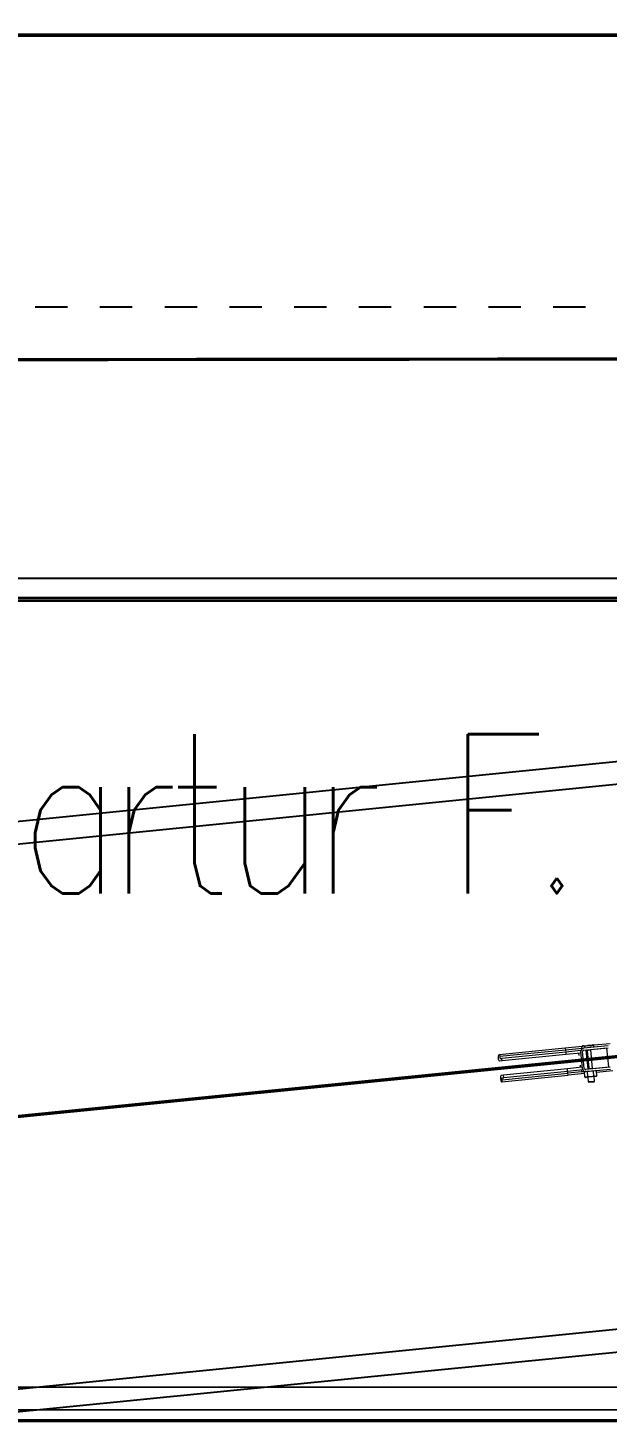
# Model space of a CAD drawing. Header units: millimetres. Extents: x -37020 to 35906, y -101 to 52234.
# Drawn here: x -116.065 to -114.277, y 322.834 to 327.157 of the extents above; entities that cross this region are included whole.
import ezdxf

# ---------------------------------------------------------------- set-up
doc = ezdxf.new("R2010")
doc.units = ezdxf.units.MM
doc.header["$PDMODE"] = 35
doc.header["$PDSIZE"] = 1
for name, pattern in [('CENTROX2', [101.6, 63.5, -12.7, 12.7, -12.7]), ('DASHED2', [0.375, 0.25, -0.125]), ('TRAZO_Y_PUNTO2', [12.7, 6.35, -3.175, 0, -3.175])]:
    doc.linetypes.add(name, pattern=pattern)
for name, color, linetype in [('Catenaria', 2, 'Continuous'), ('Eje unifilar', 4, 'CENTROX2'), ('M0_EQUIPOS', 2, 'Continuous'), ('ME-RIELES', 240, 'TRAZO_Y_PUNTO2'), ('R10', 240, 'Continuous'), ('R11', 240, 'Continuous'), ('unifilar VIAS Ppales', 5, 'DASHED2')]:
    doc.layers.add(name, color=color, linetype=linetype)
doc.styles.add('Romans', font='romans.shx', dxfattribs={"width": 0.8})
doc.styles.add('Romans PF', font='romans.shx', dxfattribs={"width": 0.8})
doc.styles.get("Standard").update_dxf_attribs({"font": 'arial.ttf'})
doc.dimstyles.get("Standard").update_dxf_attribs({"dimtxt": 0.18, "dimasz": 0.18, "dimexe": 0.18, "dimexo": 0.0625, "dimgap": 0.09, "dimtad": 0, "dimtih": 1, "dimtoh": 1, "dimdec": 4, "dimzin": 0, "dimdsep": 46, "dimtxsty": 'Standard', "dimcen": 0.09, "dimadec": 0, "dimazin": 0, "dimtfac": 1, "dimtdec": 4, "dimtofl": 0, "dimtmove": 0, "dimatfit": 3, "dimfxl": 1, "dimtolj": 1, "dimtzin": 0, "dimarcsym": 0})

# ---------------------------------------------------------------- blocks, each defined once
blk = doc.blocks.new('enlace tol')
at = {"layer": 'Eje unifilar'}
for p, q in [((-7125.4, -43306.6, -11480), (6097.6, -44628.9, -11480)), ((-6384.7, -46117.8, -11480), (-565.7, -46117.8, -11480))]:
    blk.add_line(p, q, dxfattribs=at)
blk = doc.blocks.new('A$C3C3C2E3F')
at = {"layer": 'M0_EQUIPOS', "color": 1, "linetype": 'Continuous', "lineweight": 15}
for p, q in [((-21, -1.7), (-21, -104.3)), ((-18, -2.3), (-18, -104.3)), ((-15, -2.9), (-15, -5.1)), ((-15, -5.1), (-11, -5.1)), ((-15, -104.3), (-15, -5.1)), ((-11, -5.1), (-11, -1.7)), ((-11, -104.3), (-11, -5.1)), ((11, -5.1), (11, -1.7)), ((11, -104.3), (11, -5.1)), ((11, -5.1), (15, -5.1)), ((15, -2.9), (15, -5.1)), ((15, -104.3), (15, -5.1)), ((18, -104.3), (18, -2.3)), ((21, -104.3), (21, -1.7)), ((-21, -104.3), (-18, -104.3)), ((-21, -130.1), (-21, -104.3)), ((-18, -104.3), (-15, -104.3)), ((-18, -131), (-18, -104.3)), ((-15, -104.3), (-11, -104.3)), ((-15, -127.7), (-15, -104.3)), ((-11, -127.3), (-11, -104.3)), ((15, -104.3), (11, -104.3)), ((11, -127.3), (11, -104.3)), ((18, -104.3), (15, -104.3)), ((15, -127.7), (15, -104.3)), ((21, -104.3), (18, -104.3)), ((18, -130.1), (18, -104.3)), ((21, -130.2), (21, -104.3)), ((-15, -125.3), (-17.8, -125.3)), ((-17.8, -125.3), (-17.8, -130.9)), ((13, -127.3), (-13, -127.3)), ((-7.5, -124.3), (-11, -124.3)), ((7.5, -124.3), (11, -124.3)), ((-34.1, -134.3), (-35, -135.1)), ((-35, -135.1), (-35, -135.7)), ((-35, -135.7), (-35, -143.5)), ((-35, -143.5), (-34.1, -144.3)), ((-27.1, -134.3), (-34.1, -134.3)), ((-34.1, -134.3), (-34.1, -135)), ((-34.1, -135), (-34.1, -144.3)), ((-34.1, -144.3), (-27.1, -144.3)), ((-26.3, -130.1), (-27.1, -131.3)), ((-27.1, -131.3), (-27.1, -132.4)), ((-27.1, -139.3), (-27.1, -132.4)), ((-27.1, -146.2), (-27.1, -139.3)), ((-27.1, -147.3), (-27.1, -146.2)), ((-27.1, -147.3), (-26.3, -148.5)), ((-26.3, -130.1), (-18.5, -130.1)), ((-26.3, -134.7), (-18.5, -134.7)), ((-26.3, -143.9), (-18.5, -143.9)), ((-26.3, -148.5), (-18.5, -148.5)), ((-21, -173.9), (-21, -148.5)), ((-17.8, -131.2), (-18.5, -130.1)), ((-18.5, -134.7), (-18, -133.6)), ((-18.5, -143.9), (-18, -141.7)), ((-18, -145.2), (-18.5, -143.9)), ((-18.5, -148.5), (-18, -147.6)), ((-18, -132.3), (-18, -170.4)), ((-15, -170.3), (-15, -132.3)), ((-14.5, -131), (-14.5, -136)), ((-14.5, -136), (-13.5, -137.3)), ((-14.5, -136), (14.5, -136)), ((-13.5, -137.3), (-14.5, -142.6)), ((-14.5, -142.6), (-14.5, -168.3)), ((14.5, -142.6), (-14.5, -142.6)), ((13.5, -137.3), (-13.5, -137.3)), ((-13, -130.3), (13, -130.3)), ((13.5, -137.3), (14.5, -136)), ((14.5, -142.6), (13.5, -137.3)), ((14.5, -136), (14.5, -131)), ((14.5, -168.3), (14.5, -142.6)), ((15, -132.3), (15, -170.3)), ((17.5, -130.1), (21, -130.1)), ((18, -170.4), (18, -132.3)), ((18, -134.7), (21, -134.7)), ((18, -143.9), (21, -143.9)), ((18, -148.5), (21, -148.5)), ((21.7, -131.3), (21, -130.1)), ((21, -148.5), (21.7, -147.3)), ((21, -173.9), (21, -148.4)), ((21.7, -132.4), (21.7, -131.3)), ((21.7, -132.4), (21.7, -139.3)), ((21.7, -146.2), (21.7, -139.3)), ((21.7, -147.3), (21.7, -146.2)), ((-14.5, -168.3), (14.5, -168.3))]:
    blk.add_line(p, q, dxfattribs=at)
at = {"layer": 'M0_EQUIPOS', "color": 1, "linetype": 'Continuous', "lineweight": 15, "flags": 128}
for points in [[(-11, -1.7), (-11.2, -1.2), (-11.7, -0.8), (-12.7, -0.4), (-13.9, -0.1), (-15.2, 0), (-16.7, 0), (-18, -0.1), (-19.2, -0.4), (-20.2, -0.8), (-20.8, -1.2), (-21, -1.7)], [(11, -1.7), (11.3, -1.2), (11.8, -0.8), (12.8, -0.4), (14, -0.1), (15.3, 0), (16.8, 0), (18.1, -0.1), (19.3, -0.4), (20.3, -0.8), (20.8, -1.2), (21, -1.7)], [(-21, -1.7), (-20.9, -1.9), (-20.7, -2), (-20.4, -2.2), (-20, -2.3), (-19.5, -2.4), (-19, -2.4), (-18.4, -2.4), (-18, -2.3)], [(-18, -2.3), (-17.5, -2.2), (-17, -2.2), (-16.4, -2.2), (-16, -2.3), (-15.5, -2.4), (-15.2, -2.5), (-15, -2.7), (-15, -2.9)], [(18, -2.3), (17.6, -2.2), (17, -2.2), (16.5, -2.2), (16, -2.3), (15.6, -2.4), (15.3, -2.5), (15.1, -2.7), (15, -2.9)], [(21, -1.7), (21, -1.9), (20.8, -2), (20.5, -2.2), (20, -2.3), (19.6, -2.4), (19, -2.4), (18.5, -2.4), (18, -2.3)]]:
    blk.add_lwpolyline(points, dxfattribs=at)
at = {"layer": 'M0_EQUIPOS', "color": 1, "linetype": 'Continuous', "lineweight": 15}
for centre, radius, start, end in [((-13, -132.3), 5, 90, 180), ((13, -132.3), 5, 360, 90), ((-13, -132.3), 2, 90, 180), ((13, -132.3), 2, 360, 90)]:
    blk.add_arc(centre, radius, start, end, dxfattribs=at)
for points, knots in [([(-27.1, -132.4), (-27.1, -132.3), (-27, -131.9), (-26.9, -131.1), (-26.5, -130.4), (-26.3, -130.1)], [0, 0, 0, 0, 0.0700772, 0.5307516, 1, 1, 1, 1]), ([(-26.3, -134.7), (-26.5, -134.3), (-26.9, -133.5), (-27, -132.8), (-27.1, -132.4)], [0, 0, 0, 0, 0.495437, 1, 1, 1, 1]), ([(-27.1, -139.3), (-27.1, -139.2), (-27, -138.4), (-26.9, -136.8), (-26.5, -135.4), (-26.3, -134.7)], [0, 0, 0, 0, 0.070082, 0.530784, 1, 1, 1, 1]), ([(-26.3, -143.9), (-26.5, -143.2), (-26.9, -141.7), (-27, -140.1), (-27.1, -139.3)], [0, 0, 0, 0, 0.495458, 1, 1, 1, 1]), ([(-27.1, -146.2), (-27, -146), (-27, -145.2), (-26.6, -144.5), (-26.3, -143.9)], [0, 0, 0, 0, 0.268647, 1, 1, 1, 1]), ([(-26.3, -148.5), (-26.4, -148.3), (-26.9, -147.6), (-27, -146.8), (-27.1, -146.2)], [0, 0, 0, 0, 0.257588, 1, 1, 1, 1]), ([(-17.8, -131.7), (-17.9, -131.5), (-18, -131), (-18.3, -130.4), (-18.5, -130.1)], [0, 0, 0, 0, 0.3575199, 1, 1, 1, 1]), ([(-18, -137), (-18, -136.9), (-18, -136.1), (-18.3, -135.4), (-18.5, -134.7)], [0, 0, 0, 0, 0.070203, 1, 1, 1, 1]), ([(-18.5, -148.5), (-18.4, -148.3), (-18.1, -147.9), (-18, -147.4), (-18, -147.1)], [0, 0, 0, 0, 0.402975, 1, 1, 1, 1]), ([(21, -130.1), (21, -130.2), (21.5, -131), (21.6, -131.7), (21.7, -132.4)], [0, 0, 0, 0, 0.188731, 1, 1, 1, 1]), ([(21.7, -132.4), (21.7, -132.5), (21.6, -133.3), (21.3, -134.1), (21, -134.7)], [0, 0, 0, 0, 0.214381, 1, 1, 1, 1]), ([(21, -134.7), (21.2, -135.4), (21.6, -136.9), (21.6, -138.5), (21.7, -139.3)], [0, 0, 0, 0, 0.495458, 1, 1, 1, 1]), ([(21.7, -139.3), (21.7, -139.4), (21.7, -140.2), (21.5, -141.8), (21.1, -143.2), (21, -143.9)], [0, 0, 0, 0, 0.070085, 0.530776, 1, 1, 1, 1]), ([(21, -143.9), (21.2, -144.3), (21.6, -145), (21.6, -145.8), (21.7, -146.2)], [0, 0, 0, 0, 0.495449, 1, 1, 1, 1]), ([(21.7, -146.2), (21.7, -146.3), (21.7, -146.7), (21.5, -147.5), (21.1, -148.2), (21, -148.5)], [0, 0, 0, 0, 0.070094, 0.530744, 1, 1, 1, 1])]:
    blk.add_open_spline(points, degree=3, knots=knots, dxfattribs=at)
blk = doc.blocks.new('*D247')
at = {"layer": 'Defpoints', "color": 0, "transparency": 16777216}
for p in [(-88.7321, 326.8498), (-88.665, 326.1783), (-136.0816, 321.442)]:
    blk.add_point(p, dxfattribs=at)
at = {"layer": 'Catenaria', "color": 3, "linetype": 'Continuous', "transparency": 16777216, "insert": (-113.2737, 324.7753), "char_height": 0.5, "attachment_point": 5, "rotation": 5.7041, "style": 'Romans'}
blk.add_mtext('\\A1;47.65', dxfattribs=at)

msp = doc.modelspace()

# ---------------------------------------------------------------- linework, layer by layer
at = {"layer": 'Catenaria', "color": 90, "ltscale": 0.1, "const_width": 0.01}
msp.add_lwpolyline([(35.4671, 326.1598), (3.6915, 326.4902), (-52.028, 326.0948), (-107.422, 326.1418), (-158.8545, 326.0848), (-218.2988, 326.4057), (-282.0636, 326.3956), (-282.0636, 326.3956), (-342.3255, 328.5674)], dxfattribs=at)
at = {"layer": 'Catenaria', "linetype": 'Continuous', "const_width": 0.01, "elevation": -11.48}
msp.add_lwpolyline([(-155.9846, 319.8044), (-69.0733, 328.4957)], dxfattribs=at)
at = {"layer": 'ME-RIELES', "color": 8, "ltscale": 0.1, "const_width": 0.01, "elevation": 0.2291}
for points in [[(-342.3628, 327.1461), (58.431, 327.1276)], [(-342.3687, 325.4056), (58.431, 325.3871)]]:
    msp.add_lwpolyline(points, dxfattribs=at)
at = {"layer": 'ME-RIELES', "color": 8, "ltscale": 0.1, "const_width": 0.01}
msp.add_lwpolyline([(-342.2865, 322.8635), (59.3197, 322.8449)], dxfattribs=at)
at = {"layer": 'unifilar VIAS Ppales', "color": 251, "linetype": 'Continuous', "ltscale": 10}
for p, q in [((-110.3165, 327.1319, -11.48), (-124.644, 327.1319, -11.48)), ((-110.3165, 325.4559, -11.48), (-124.644, 325.4559, -11.48)), ((-110.3165, 325.386, -11.48), (-124.644, 325.386, -11.48)), ((-124.6155, 322.9639, -11.48), (-85.7477, 322.9374, -11.48)), ((-124.6156, 322.894, -11.48), (-85.7478, 322.8676, -11.48))]:
    msp.add_line(p, q, dxfattribs=at)
at = {"layer": 'unifilar VIAS Ppales', "color": 251, "linetype": 'Continuous', "ltscale": 10, "elevation": -11.48}
for points in [[(-149.0357, 322.9035, 0.024862), (-119.2742, 324.3879), (-106.0512, 325.7102, -0.024923), (-76.1091, 327.2037)], [(-149.0357, 322.8337, 0.024862), (-119.2672, 324.3184), (-106.0442, 325.6407, -0.024923), (-76.1091, 327.1338)], [(-149.0355, 321.1576, 0.024862), (-119.1005, 322.6506), (-105.8774, 323.973, -0.024923), (-76.1091, 325.4577)], [(-149.0355, 321.0877, 0.024862), (-119.0936, 322.5811), (-105.8705, 323.9035, -0.024923), (-76.1091, 325.3879)]]:
    msp.add_lwpolyline(points, format="xyb", dxfattribs=at)
at = {"layer": 'unifilar VIAS Ppales', "ltscale": 10, "elevation": -11.48}
msp.add_lwpolyline([(-149.0356, 321.9956, 0.024862), (-119.1839, 323.4845), (-105.9608, 324.8069, -0.024923), (-76.1091, 326.2958)], format="xyb", dxfattribs=at)

# ---------------------------------------------------------------- block references
at = {"layer": 'Catenaria', "color": 1, "ltscale": 4, "xscale": 0.001999999999955285, "yscale": 0.001999999999955285, "zscale": 0.001999999999955285, "rotation": 95.71071265088749}
msp.add_blockref('A$C3C3C2E3F', (-114.609, 323.9419, -11.48), dxfattribs=at)
at = {"layer": 'R10', "linetype": 'Continuous', "xscale": -0.001, "yscale": 0.001, "zscale": 0.001, "rotation": 180}
msp.add_blockref('enlace tol', (-112.0584, 280.178), dxfattribs=at)

# ---------------------------------------------------------------- texts
at = {"layer": 'R11', "insert": (-118.6329, 324.9746), "char_height": 0.7875, "width": 47.250002, "attachment_point": 1, "style": 'Romans PF'}
msp.add_mtext('{\\H0.625x;\\T0.75;Vano para artur F.}', dxfattribs=at)

# ---------------------------------------------------------------- dimensions: what is measured, and where the dimension line sits
at = {"layer": 'Catenaria', "linetype": 'Continuous'}
dim = msp.add_linear_dim(base=(-88.7321, 326.8498), p1=(-136.0816, 321.442), p2=(-88.665, 326.1783), angle=5.7041, dimstyle='Standard', override={"dimscale": 0.1, "dimtxt": 5, "dimasz": 2.5, "dimexe": 1, "dimexo": 1, "dimgap": 1.25, "dimtad": 1, "dimtih": 0, "dimtoh": 0, "dimdec": 2, "dimzin": 1, "dimtxsty": 'Romans', "dimcen": 1, "dimse1": 1, "dimse2": 1, "dimsd1": 1, "dimsd2": 1, "dimclrd": 2, "dimclre": 1, "dimclrt": 3, "dimaunit": 1, "dimadec": 3, "dimtdec": 2, "dimtix": 1, "dimtofl": 1, "dimatfit": 0, "dimtzin": 8}, dxfattribs=at)
dim.commit()
dim.dimension.update_dxf_attribs({"geometry": '*D247', "text_midpoint": (-113.2364, 324.4022), "dimtype": 161})

doc.saveas('drawing.dxf')
